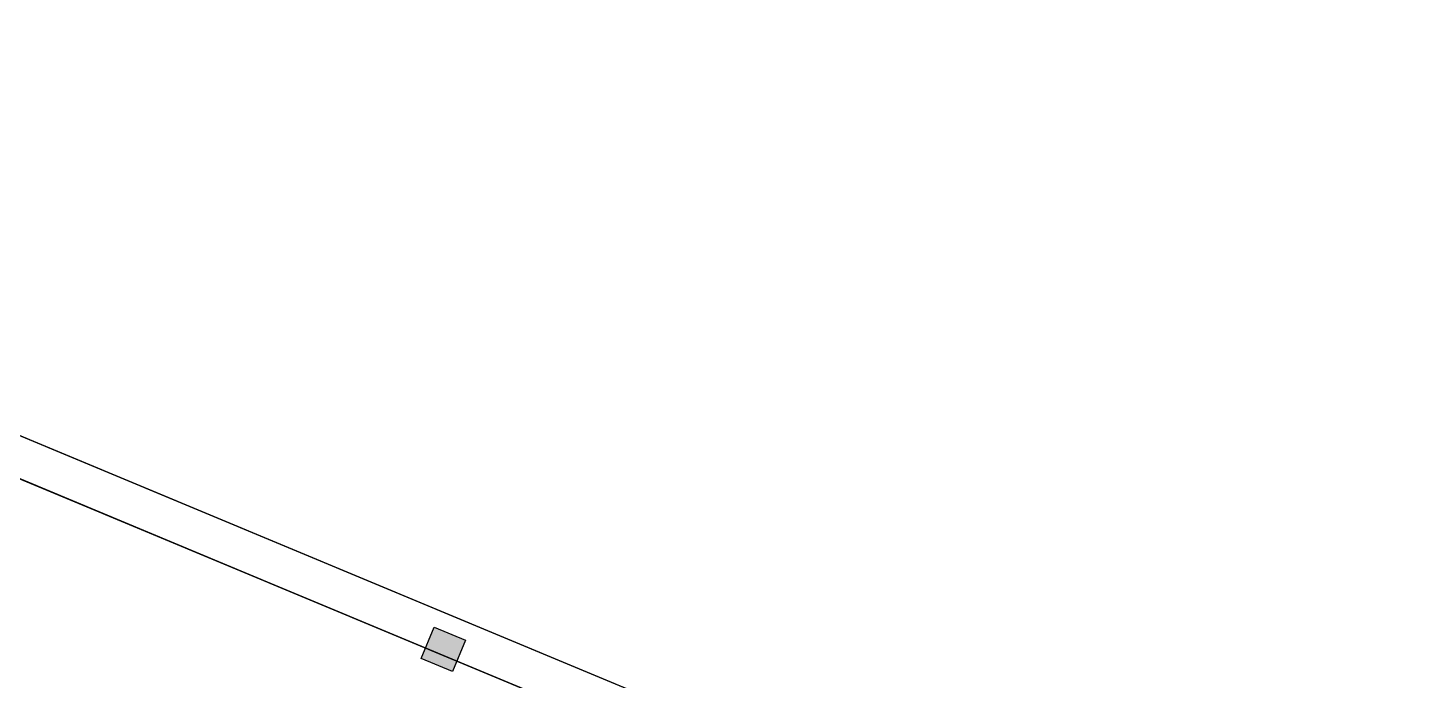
# Model space of a CAD drawing. Header units: inches. Extents: x -13030 to 12419, y -17984 to 4650.
# Drawn here: x 2606.1 to 3092.7, y -14195.4 to -13965.8 of the extents above; entities that cross this region are included whole.
import ezdxf

# ---------------------------------------------------------------- set-up
doc = ezdxf.new("R2010")
doc.units = ezdxf.units.IN
doc.header["$LTSCALE"] = 48
doc.header["$MEASUREMENT"] = 0
for name, color, linetype in [('A-COLS', 1, 'CONTINUOUS'), ('A-COLS-GRID', 41, 'CONTINUOUS'), ('A-WALLS', 1, 'CONTINUOUS'), ('CAFM_Gross', 200, 'CONTINUOUS'), ('CAFM_MeasuredGross', 50, 'CONTINUOUS'), ('CAFM_SPACE', 5, 'CONTINUOUS')]:
    doc.layers.add(name, color=color, linetype=linetype)

msp = doc.modelspace()

# ---------------------------------------------------------------- linework, layer by layer
at = {"layer": 'A-COLS'}
msp.add_lwpolyline([(2749.23, -14176.68), (2760.31, -14181.3), (2755.69, -14192.37), (2744.61, -14187.76)], close=True, dxfattribs=at)
at = {"layer": 'A-COLS-GRID'}
msp.add_solid([(2749.23, -14176.68), (2760.31, -14181.3), (2744.61, -14187.76), (2755.69, -14192.37)], dxfattribs=at)
at = {"layer": 'A-WALLS'}
for p, q in [((2835.07, -14205.95), (2347.23, -14002.68)), ((2820, -14214.84), (2474.77, -14070.99))]:
    msp.add_line(p, q, dxfattribs=at)
at = {"layer": 'CAFM_Gross'}
msp.add_lwpolyline([(2251.79, -16517.55), (2236.74, -16539.97), (2251.69, -16550), (2253.92, -16546.68), (2297.92, -16576.22), (2307.95, -16561.27), (2263.95, -16531.74), (2422.22, -16295.93), (3338.61, -16677.76), (3753.99, -15680.84), (3443.84, -15551.61), (3831.54, -14621.15), (2258.61, -13965.76), (1457.07, -15889.45), (1495.84, -15905.6), (1470.07, -15967.45), (1551.3, -16001.29), (1485, -16160.41), (1598.36, -16207.64, 0.05164), (1676.26, -16221.39), (1711.54, -16318.31), (1721.49, -16318.04), (1731.1, -16479.79, 0.145412), (2076.87, -16360.77)], format="xyb", close=True, dxfattribs=at)
at = {"layer": 'CAFM_MeasuredGross'}
msp.add_lwpolyline([(1721.49, -16318.04), (1730.7, -16463.79, 0.145287), (2067.56, -16347.76), (2072.21, -16354.27), (2076.87, -16360.77), (2251.79, -16517.55), (2405.28, -16288.87), (2412.21, -16272.26), (3328.91, -16654.22), (3730.46, -15690.53), (3420.3, -15561.3), (3808, -14630.84), (3014.15, -14300.07), (3015.69, -14296.37), (2266.15, -13984.06), (1475.38, -15881.91), (1512.3, -15897.29), (1485.76, -15960.99), (1566.99, -15994.83), (1501.22, -16152.68), (1597.61, -16192.84, 0.060997), (1686.27, -16207.96), (1720.52, -16302.07)], format="xyb", close=True, dxfattribs=at)
at = {"layer": 'CAFM_SPACE'}
msp.add_lwpolyline([(2474.77, -14070.99), (2820, -14214.84), (2711.54, -14475.14), (2637.69, -14444.37), (2639.23, -14440.68), (2615.23, -14430.68), (2613.69, -14434.37), (2612.15, -14438.07), (2567.84, -14419.6)], dxfattribs=at)

doc.saveas('drawing.dxf')
